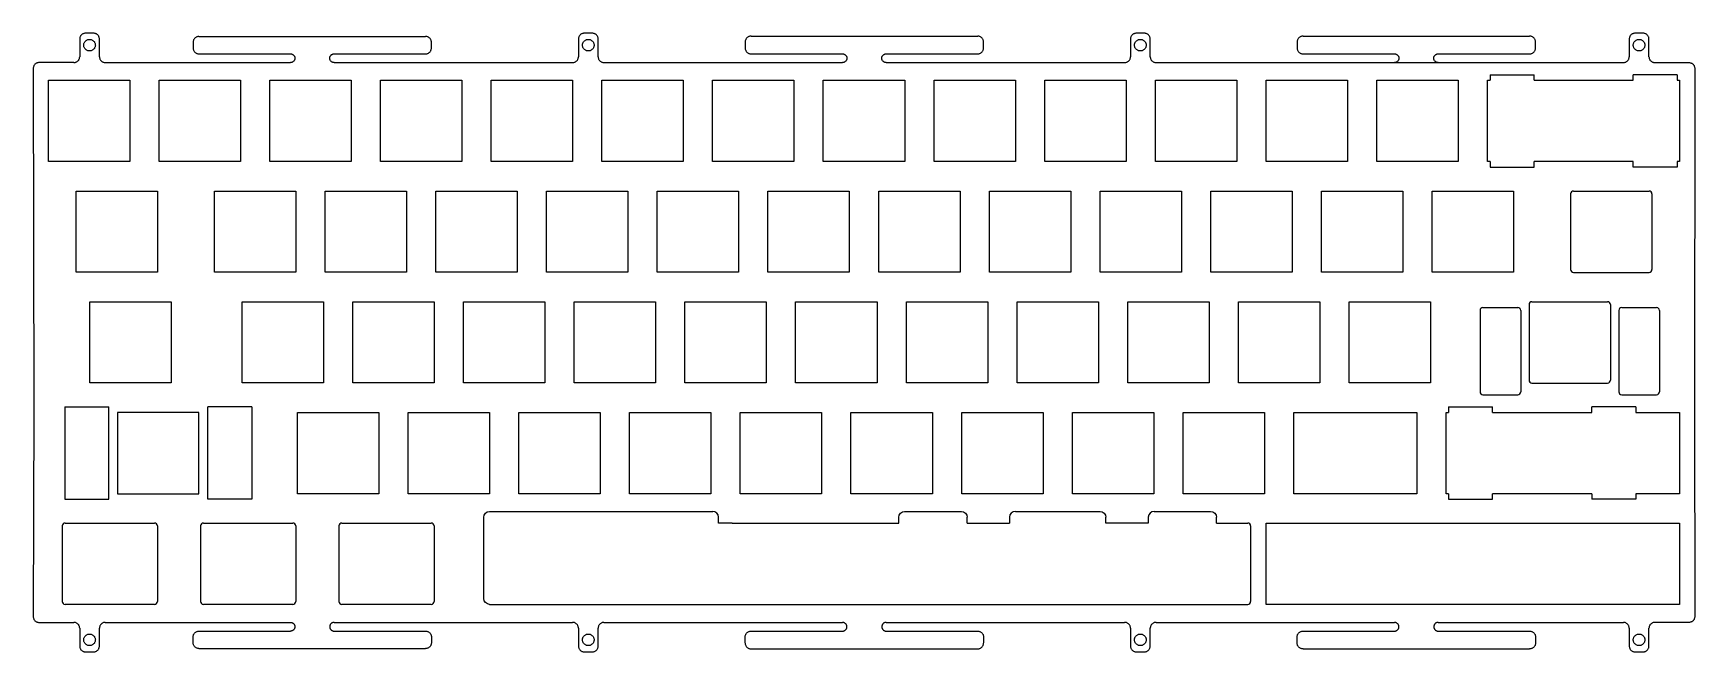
# Model space of a CAD drawing. Header units: millimetres. Extents: x 100 to 801, y 170 to 508.
# Drawn here: x 485.7 to 771.6, y 170.1 to 276.5 of the extents above; entities that cross this region are included whole.
import ezdxf

# ---------------------------------------------------------------- set-up
doc = ezdxf.new("R2010")
doc.units = ezdxf.units.MM
doc.linetypes.add('PHANTOM2', pattern=[31.75, 15.875, -3.175, 3.175, -3.175, 3.175, -3.175])
doc.layers.add('Reference', color=7, linetype='PHANTOM2', lineweight=25)

msp = doc.modelspace()

# ---------------------------------------------------------------- linework, layer by layer
for p, q in [((514.18, 275.97), (553.18, 275.97)), ((609.17, 276.02), (648.17, 276.02)), ((704.15, 276.02), (743.15, 276.02)), ((485.66, 270.47), (485.74, 211.87)), ((498.05, 271.47), (529.93, 271.47)), ((537.43, 271.47), (578.47, 271.47)), ((583.87, 271.47), (624.92, 271.47)), ((632.42, 271.47), (673.46, 271.47)), ((678.86, 271.47), (719.9, 271.47)), ((718.24, 271.47), (759.28, 271.47)), ((771.56, 270.47), (771.49, 211.87)), ((750.2, 248.87), (750.2, 235.87)), ((750.7, 249.37), (763.7, 249.37)), ((764.2, 248.87), (764.2, 235.87)), ((750.7, 235.37), (763.7, 235.37)), ((734.62, 228.82), (734.62, 214.82)), ((735.12, 229.32), (741.12, 229.32)), ((741.62, 228.82), (741.62, 214.82)), ((743.05, 229.82), (743.05, 216.82)), ((743.55, 230.32), (756.55, 230.32)), ((757.05, 229.82), (757.05, 216.82)), ((758.49, 228.82), (758.49, 214.82)), ((758.99, 229.32), (764.99, 229.32)), ((765.49, 228.82), (765.49, 214.82)), ((743.55, 216.32), (756.55, 216.32)), ((485.74, 211.87), (485.66, 176.13)), ((735.12, 214.32), (741.12, 214.32)), ((753.82, 211.27), (753.82, 212.24)), ((758.99, 214.32), (764.99, 214.32)), ((771.49, 211.87), (771.56, 176.13)), ((753.82, 197.28), (753.82, 196.31)), ((490.64, 191.73), (490.64, 178.73)), ((491.14, 192.23), (506.52, 192.23)), ((507.02, 191.73), (507.02, 178.73)), ((514.45, 191.73), (514.45, 178.73)), ((514.95, 192.23), (530.33, 192.23)), ((530.83, 191.73), (530.83, 178.73)), ((538.27, 191.73), (538.27, 178.73)), ((538.77, 192.23), (554.15, 192.23)), ((554.65, 191.73), (554.65, 178.73)), ((506.52, 178.23), (491.14, 178.23)), ((530.33, 178.23), (514.95, 178.23)), ((554.15, 178.23), (538.77, 178.23)), ((498.05, 175.13), (529.93, 175.13)), ((537.43, 175.13), (578.47, 175.13)), ((583.87, 175.13), (624.92, 175.13)), ((632.42, 175.13), (673.46, 175.13)), ((678.86, 175.13), (719.9, 175.13)), ((727.4, 175.13), (759.28, 175.13)), ((514.18, 170.63), (553.18, 170.63)), ((609.17, 170.57), (648.17, 170.57)), ((704.15, 170.57), (743.15, 170.57))]:
    msp.add_line(p, q)
at = {"color": 0}
for p, q in [((736.33, 269.39), (736.33, 268.42)), ((736.33, 269.39), (743.91, 269.39)), ((743.91, 268.42), (743.91, 269.39)), ((760.96, 268.42), (760.96, 269.39)), ((768.54, 269.39), (760.96, 269.39)), ((768.54, 269.39), (768.54, 268.42)), ((507.31, 268.42), (521.31, 268.42)), ((507.31, 254.43), (507.31, 268.42)), ((521.31, 268.42), (521.31, 254.43)), ((526.36, 268.42), (540.36, 268.42)), ((526.36, 254.43), (526.36, 268.42)), ((540.36, 268.42), (540.36, 254.43)), ((545.41, 268.42), (559.41, 268.42)), ((545.41, 254.43), (545.41, 268.42)), ((559.41, 268.42), (559.41, 254.43)), ((564.46, 268.42), (578.46, 268.42)), ((564.46, 254.43), (564.46, 268.42)), ((578.46, 268.42), (578.46, 254.43)), ((583.51, 268.42), (597.51, 268.42)), ((583.51, 254.43), (583.51, 268.42)), ((597.51, 268.42), (597.51, 254.43)), ((602.56, 268.42), (616.56, 268.42)), ((602.56, 254.43), (602.56, 268.42)), ((616.56, 268.42), (616.56, 254.43)), ((621.61, 268.42), (635.61, 268.42)), ((621.61, 254.43), (621.61, 268.42)), ((635.61, 268.42), (635.61, 254.43)), ((640.66, 268.42), (654.66, 268.42)), ((640.66, 254.43), (640.66, 268.42)), ((654.66, 268.42), (654.66, 254.43)), ((659.71, 268.42), (673.71, 268.42)), ((659.71, 254.43), (659.71, 268.42)), ((673.71, 268.42), (673.71, 254.43)), ((678.76, 268.42), (692.76, 268.42)), ((678.76, 254.43), (678.76, 268.42)), ((692.76, 268.42), (692.76, 254.43)), ((697.81, 268.42), (711.81, 268.42)), ((697.81, 254.43), (697.81, 268.42)), ((711.81, 268.42), (711.81, 254.43)), ((716.86, 268.42), (730.86, 268.42)), ((716.86, 254.43), (716.86, 268.42)), ((730.86, 268.42), (730.86, 254.43)), ((735.91, 268.42), (736.33, 268.42)), ((735.91, 254.43), (735.91, 268.42)), ((743.91, 268.42), (760.96, 268.42)), ((768.54, 268.42), (768.96, 268.42)), ((768.96, 268.42), (768.96, 254.43)), ((521.31, 254.43), (507.31, 254.43)), ((540.36, 254.43), (526.36, 254.43)), ((559.41, 254.43), (545.41, 254.43)), ((578.46, 254.43), (564.46, 254.43)), ((597.51, 254.43), (583.51, 254.43)), ((616.56, 254.43), (602.56, 254.43)), ((635.61, 254.43), (621.61, 254.43)), ((654.66, 254.43), (640.66, 254.43)), ((673.71, 254.43), (659.71, 254.43)), ((692.76, 254.43), (678.76, 254.43)), ((711.81, 254.43), (697.81, 254.43)), ((730.86, 254.43), (716.86, 254.43)), ((736.33, 254.43), (735.91, 254.43)), ((736.33, 254.43), (736.33, 253.46)), ((736.33, 253.46), (743.91, 253.46)), ((760.96, 254.43), (743.91, 254.43)), ((743.91, 253.46), (743.91, 254.43)), ((760.96, 253.46), (760.96, 254.43)), ((768.54, 253.46), (760.96, 253.46)), ((768.96, 254.43), (768.54, 254.43)), ((768.54, 254.43), (768.54, 253.46)), ((493.02, 249.37), (507.02, 249.37)), ((493.02, 235.38), (493.02, 249.37)), ((507.02, 249.37), (507.02, 235.38)), ((516.84, 249.37), (530.83, 249.37)), ((516.84, 235.38), (516.84, 249.37)), ((530.83, 249.37), (530.83, 235.38)), ((535.89, 249.37), (549.88, 249.37)), ((535.89, 235.38), (535.89, 249.37)), ((549.88, 249.37), (549.88, 235.38)), ((554.94, 249.37), (568.93, 249.37)), ((554.94, 235.38), (554.94, 249.37)), ((568.93, 249.37), (568.93, 235.38)), ((573.99, 249.37), (587.98, 249.37)), ((573.99, 235.38), (573.99, 249.37)), ((587.98, 249.37), (587.98, 235.38)), ((593.04, 249.37), (607.03, 249.37)), ((593.04, 235.38), (593.04, 249.37)), ((607.03, 249.37), (607.03, 235.38)), ((612.09, 249.37), (626.08, 249.37)), ((612.09, 235.38), (612.09, 249.37)), ((626.08, 249.37), (626.08, 235.38)), ((631.14, 249.37), (645.13, 249.37)), ((631.14, 235.38), (631.14, 249.37)), ((645.13, 249.37), (645.13, 235.38)), ((650.19, 249.37), (664.18, 249.37)), ((650.19, 235.38), (650.19, 249.37)), ((664.18, 249.37), (664.18, 235.38)), ((669.24, 249.37), (683.23, 249.37)), ((669.24, 235.38), (669.24, 249.37)), ((683.23, 249.37), (683.23, 235.38)), ((688.29, 249.37), (702.28, 249.37)), ((688.29, 235.38), (688.29, 249.37)), ((702.28, 249.37), (702.28, 235.38)), ((707.34, 249.37), (721.33, 249.37)), ((707.34, 235.38), (707.34, 249.37)), ((721.33, 249.37), (721.33, 235.38)), ((726.39, 249.37), (740.38, 249.37)), ((726.39, 235.38), (726.39, 249.37)), ((740.38, 249.37), (740.38, 235.38)), ((507.02, 235.38), (493.02, 235.38)), ((530.83, 235.38), (516.84, 235.38)), ((549.88, 235.38), (535.89, 235.38)), ((568.93, 235.38), (554.94, 235.38)), ((587.98, 235.38), (573.99, 235.38)), ((607.03, 235.38), (593.04, 235.38)), ((626.08, 235.38), (612.09, 235.38)), ((645.13, 235.38), (631.14, 235.38)), ((664.18, 235.38), (650.19, 235.38)), ((683.23, 235.38), (669.24, 235.38)), ((702.28, 235.38), (688.29, 235.38)), ((721.33, 235.38), (707.34, 235.38)), ((740.38, 235.38), (726.39, 235.38)), ((495.4, 230.32), (509.4, 230.32)), ((495.4, 216.33), (495.4, 230.32)), ((509.4, 230.32), (509.4, 216.33)), ((521.6, 230.32), (535.6, 230.32)), ((521.6, 216.33), (521.6, 230.32)), ((535.6, 230.32), (535.6, 216.33)), ((540.65, 230.32), (554.65, 230.32)), ((540.65, 216.33), (540.65, 230.32)), ((554.65, 230.32), (554.65, 216.33)), ((559.7, 230.32), (573.7, 230.32)), ((559.7, 216.33), (559.7, 230.32)), ((573.7, 230.32), (573.7, 216.33)), ((578.75, 230.32), (592.75, 230.32)), ((578.75, 216.33), (578.75, 230.32)), ((592.75, 230.32), (592.75, 216.33)), ((597.8, 230.32), (611.8, 230.32)), ((597.8, 216.33), (597.8, 230.32)), ((611.8, 230.32), (611.8, 216.33)), ((616.85, 230.32), (630.85, 230.32)), ((616.85, 216.33), (616.85, 230.32)), ((630.85, 230.32), (630.85, 216.33)), ((635.9, 230.32), (649.9, 230.32)), ((635.9, 216.33), (635.9, 230.32)), ((649.9, 230.32), (649.9, 216.33)), ((654.95, 230.32), (668.95, 230.32)), ((654.95, 216.33), (654.95, 230.32)), ((668.95, 230.32), (668.95, 216.33)), ((674, 230.32), (688, 230.32)), ((674, 216.33), (674, 230.32)), ((688, 230.32), (688, 216.33)), ((693.05, 230.32), (707.05, 230.32)), ((693.05, 216.33), (693.05, 230.32)), ((707.05, 230.32), (707.05, 216.33)), ((712.1, 230.32), (726.1, 230.32)), ((712.1, 216.33), (712.1, 230.32)), ((726.1, 230.32), (726.1, 216.33)), ((509.4, 216.33), (495.4, 216.33)), ((535.6, 216.33), (521.6, 216.33)), ((554.65, 216.33), (540.65, 216.33)), ((573.7, 216.33), (559.7, 216.33)), ((592.75, 216.33), (578.75, 216.33)), ((611.8, 216.33), (597.8, 216.33)), ((630.85, 216.33), (616.85, 216.33)), ((649.9, 216.33), (635.9, 216.33)), ((668.95, 216.33), (654.95, 216.33)), ((688, 216.33), (674, 216.33)), ((707.05, 216.33), (693.05, 216.33)), ((726.1, 216.33), (712.1, 216.33)), ((491.07, 212.24), (491.07, 196.31)), ((491.07, 212.24), (498.64, 212.24)), ((498.64, 196.31), (498.64, 212.24)), ((515.69, 196.31), (515.69, 212.24)), ((523.27, 212.24), (515.69, 212.24)), ((523.27, 212.24), (523.27, 196.31)), ((729.19, 212.24), (729.19, 211.27)), ((729.19, 212.24), (736.76, 212.24)), ((736.76, 211.27), (736.76, 212.24)), ((761.39, 212.24), (753.82, 212.24)), ((761.39, 212.24), (761.39, 211.27)), ((500.17, 211.27), (500.17, 197.28)), ((514.17, 211.27), (500.17, 211.27)), ((514.17, 197.28), (514.17, 211.27)), ((531.12, 211.27), (545.12, 211.27)), ((531.12, 197.28), (531.12, 211.27)), ((545.12, 211.27), (545.12, 197.28)), ((550.17, 211.27), (564.17, 211.27)), ((550.17, 197.28), (550.17, 211.27)), ((564.17, 211.27), (564.17, 197.28)), ((569.22, 211.27), (583.22, 211.27)), ((569.22, 197.28), (569.22, 211.27)), ((583.22, 211.27), (583.22, 197.28)), ((588.27, 211.27), (602.27, 211.27)), ((588.27, 197.28), (588.27, 211.27)), ((602.27, 211.27), (602.27, 197.28)), ((607.32, 211.27), (621.32, 211.27)), ((607.32, 197.28), (607.32, 211.27)), ((621.32, 211.27), (621.32, 197.28)), ((626.37, 211.27), (640.37, 211.27)), ((626.37, 197.28), (626.37, 211.27)), ((640.37, 211.27), (640.37, 197.28)), ((645.42, 211.27), (659.42, 211.27)), ((645.42, 197.28), (645.42, 211.27)), ((659.42, 211.27), (659.42, 197.28)), ((664.47, 211.27), (678.47, 211.27)), ((664.47, 197.28), (664.47, 211.27)), ((678.47, 211.27), (678.47, 197.28)), ((683.52, 211.27), (697.52, 211.27)), ((683.52, 197.28), (683.52, 211.27)), ((697.52, 211.27), (697.52, 197.28)), ((702.57, 211.27), (723.72, 211.27)), ((702.57, 197.28), (702.57, 211.27)), ((723.72, 211.27), (723.72, 197.28)), ((728.76, 211.27), (729.19, 211.27)), ((728.76, 197.28), (728.76, 211.27)), ((736.76, 211.27), (753.82, 211.27)), ((761.39, 211.27), (768.96, 211.27)), ((768.96, 211.27), (768.96, 197.28)), ((500.17, 197.28), (514.17, 197.28)), ((545.12, 197.28), (531.12, 197.28)), ((564.17, 197.28), (550.17, 197.28)), ((583.22, 197.28), (569.22, 197.28)), ((602.27, 197.28), (588.27, 197.28)), ((621.32, 197.28), (607.32, 197.28)), ((640.37, 197.28), (626.37, 197.28)), ((659.42, 197.28), (645.42, 197.28)), ((678.47, 197.28), (664.47, 197.28)), ((697.52, 197.28), (683.52, 197.28)), ((723.72, 197.28), (702.57, 197.28)), ((729.19, 197.28), (728.76, 197.28)), ((729.19, 197.28), (729.19, 196.31)), ((753.82, 197.28), (736.76, 197.28)), ((736.76, 196.31), (736.76, 197.28)), ((768.96, 197.28), (761.39, 197.28)), ((761.39, 197.28), (761.39, 196.31)), ((491.07, 196.31), (498.64, 196.31)), ((523.27, 196.31), (515.69, 196.31)), ((729.19, 196.31), (736.76, 196.31)), ((761.39, 196.31), (753.82, 196.31)), ((697.81, 192.22), (768.96, 192.22)), ((697.81, 178.23), (697.81, 192.22)), ((768.96, 192.22), (768.96, 178.23)), ((768.96, 178.23), (697.81, 178.23))]:
    msp.add_line(p, q, dxfattribs=at)
at = {"color": 7, "linetype": 'Continuous', "lineweight": 25}
for p, q in [((563.17, 179.23), (563.17, 193.23)), ((564.17, 194.23), (602.57, 194.23)), ((603.57, 192.23), (603.57, 193.23)), ((605.94, 192.23), (603.57, 192.23)), ((605.94, 192.23), (610.71, 192.23)), ((610.71, 192.23), (634.6, 192.23)), ((634.6, 192.23), (634.6, 193.23)), ((635.6, 194.23), (645.37, 194.23)), ((646.37, 192.23), (646.37, 193.23)), ((653.65, 193.23), (653.65, 192.23)), ((654.65, 194.23), (669.24, 194.23)), ((670.24, 192.23), (670.24, 193.23)), ((677.53, 192.23), (670.24, 192.23)), ((677.53, 193.23), (677.53, 192.23)), ((678.53, 194.23), (688.26, 194.23)), ((689.26, 192.23), (689.26, 193.23)), ((689.26, 192.23), (694.64, 192.23)), ((695.14, 191.73), (695.14, 178.73)), ((564.17, 178.23), (605.94, 178.23)), ((605.94, 178.23), (618.94, 178.23)), ((635.6, 178.23), (669.24, 178.23)), ((669.24, 178.23), (684.51, 178.23)), ((684.51, 178.23), (688.26, 178.23)), ((688.26, 178.23), (694.14, 178.23)), ((694.14, 178.23), (694.64, 178.23))]:
    msp.add_line(p, q, dxfattribs=at)
at = {"color": 7, "linetype": 'Continuous', "lineweight": 25, "flags": 128}
for points in [[(646.37, 192.23), (650.45, 192.23), (653.65, 192.23)], [(618.94, 178.23), (628.27, 178.23), (635.6, 178.23)]]:
    msp.add_lwpolyline(points, dxfattribs=at)
for centre, start, end in [((750.7, 248.87), 90, 180), ((763.7, 248.87), 0, 90), ((750.7, 235.87), 180, 270), ((763.7, 235.87), 270, 0), ((735.12, 228.82), 90, 180), ((741.12, 228.82), 0, 90), ((743.55, 229.82), 90, 180), ((756.55, 229.82), 0, 90), ((758.99, 228.82), 90, 180), ((764.99, 228.82), 0, 90), ((735.12, 214.82), 180, 270), ((741.12, 214.82), 270, 0), ((743.55, 216.82), 180, 270), ((756.55, 216.82), 270, 0), ((758.99, 214.82), 180, 270), ((764.99, 214.82), 270, 0), ((491.14, 191.73), 90, 180), ((506.52, 191.73), 0, 90), ((514.95, 191.73), 90, 180), ((530.33, 191.73), 0, 90), ((538.77, 191.73), 90, 180), ((554.15, 191.73), 0, 90), ((491.14, 178.73), 180, 270), ((506.52, 178.73), 270, 0), ((514.95, 178.73), 180, 270), ((530.33, 178.73), 270, 0), ((538.77, 178.73), 180, 270), ((554.15, 178.73), 270, 0)]:
    msp.add_arc(centre, 0.5, start, end)
at = {"color": 7, "linetype": 'Continuous', "lineweight": 25}
for centre, radius, start, end in [((602.57, 193.23), 1, 0, 90), ((654.65, 193.23), 1, 90, 180), ((678.53, 193.23), 1, 90, 180), ((694.64, 191.73), 0.5, 0, 90), ((694.64, 178.73), 0.5, 270, 0)]:
    msp.add_arc(centre, radius, start, end, dxfattribs=at)
for points in [[(563.17, 193.23), (563.17, 193.76), (563.64, 194.23), (564.17, 194.23)], [(634.6, 193.23), (634.6, 193.76), (635.07, 194.23), (635.6, 194.23)], [(645.37, 194.23), (645.87, 194.23), (646.37, 193.73), (646.37, 193.23)], [(669.24, 194.23), (669.75, 194.23), (670.24, 193.73), (670.24, 193.23)], [(688.26, 194.23), (688.79, 194.23), (689.26, 193.76), (689.26, 193.23)], [(564.17, 178.23), (563.66, 178.23), (563.17, 178.72), (563.17, 179.23)]]:
    msp.add_open_spline(points, degree=3, dxfattribs=at)
at = {"layer": 'Reference'}
for p, q in [((493.65, 275.52), (493.65, 272.47)), ((496.05, 276.52), (494.65, 276.52)), ((497.05, 272.47), (497.05, 275.52)), ((513.18, 274.97), (513.18, 273.97)), ((554.18, 273.97), (554.18, 274.97)), ((579.47, 275.52), (579.47, 272.47)), ((581.87, 276.52), (580.47, 276.52)), ((582.87, 272.47), (582.87, 275.52)), ((608.17, 275.02), (608.17, 273.97)), ((649.17, 273.97), (649.17, 275.02)), ((674.46, 275.52), (674.46, 272.47)), ((676.86, 276.52), (675.46, 276.52)), ((677.86, 272.47), (677.86, 275.52)), ((703.15, 275.02), (703.15, 273.97)), ((744.15, 273.97), (744.15, 275.02)), ((760.28, 275.52), (760.28, 272.47)), ((762.68, 276.52), (761.28, 276.52)), ((763.68, 272.47), (763.68, 275.52)), ((514.18, 272.97), (529.93, 272.97)), ((537.43, 272.97), (553.18, 272.97)), ((609.17, 272.97), (624.92, 272.97)), ((632.42, 272.97), (648.17, 272.97)), ((704.15, 272.97), (719.9, 272.97)), ((727.4, 272.97), (743.15, 272.97)), ((492.65, 271.47), (486.66, 271.47)), ((764.68, 271.47), (770.56, 271.47)), ((488.26, 268.42), (502.26, 268.43)), ((488.26, 254.43), (488.26, 268.42)), ((502.26, 268.43), (502.26, 254.43)), ((502.26, 254.43), (488.26, 254.43)), ((486.66, 175.13), (492.65, 175.13)), ((770.56, 175.13), (764.68, 175.13)), ((493.65, 174.13), (493.65, 171.07)), ((497.05, 171.07), (497.05, 174.13)), ((513.18, 171.63), (513.18, 172.63)), ((514.18, 173.63), (529.93, 173.63)), ((537.43, 173.63), (553.18, 173.63)), ((554.18, 172.63), (554.18, 171.63)), ((579.47, 174.13), (579.47, 171.07)), ((582.87, 171.07), (582.87, 174.13)), ((608.17, 171.63), (608.17, 172.63)), ((609.17, 173.63), (624.92, 173.63)), ((632.42, 173.63), (648.17, 173.63)), ((649.17, 172.63), (649.17, 171.63)), ((674.46, 174.13), (674.46, 171.07)), ((677.86, 171.07), (677.86, 174.13)), ((703.15, 171.57), (703.15, 172.63)), ((704.15, 173.63), (719.9, 173.63)), ((727.4, 173.63), (743.15, 173.63)), ((744.15, 172.63), (744.15, 171.63)), ((760.28, 174.13), (760.28, 171.07)), ((763.68, 171.07), (763.68, 174.13)), ((494.65, 170.07), (496.05, 170.07)), ((580.47, 170.07), (581.87, 170.07)), ((675.46, 170.07), (676.86, 170.07)), ((761.28, 170.07), (762.68, 170.07))]:
    msp.add_line(p, q, dxfattribs=at)
for centre in [(495.35, 274.47), (581.17, 274.47), (676.16, 274.47), (761.98, 274.47), (495.35, 172.13), (581.17, 172.13), (676.16, 172.13), (761.98, 172.13)]:
    msp.add_circle(centre, 1, dxfattribs=at)
for centre, radius, start, end in [((494.65, 275.52), 1, 90, 180), ((496.05, 275.52), 1, 0, 90), ((514.18, 274.97), 1, 90, 180), ((553.18, 274.97), 1, 0, 90), ((580.47, 275.52), 1, 90, 180), ((581.87, 275.52), 1, 0, 90), ((609.17, 275.02), 1, 90, 180), ((648.17, 275.02), 1, 0, 90), ((675.46, 275.52), 1, 90, 180), ((676.86, 275.52), 1, 0, 90), ((704.15, 275.02), 1, 90, 180), ((743.15, 275.02), 1, 0, 90), ((761.28, 275.52), 1, 90, 180), ((762.68, 275.52), 1, 0, 90), ((492.65, 272.47), 1, 270, 0), ((498.05, 272.47), 1, 180, 269.9999), ((514.18, 273.97), 1, 180, 270), ((553.18, 273.97), 1, 270, 0), ((578.47, 272.47), 1, 270, 0), ((583.87, 272.47), 1, 180, 270), ((609.17, 273.97), 1, 180, 270), ((648.17, 273.97), 1, 270, 0), ((673.46, 272.47), 1, 270, 0), ((678.86, 272.47), 1, 180, 270), ((704.15, 273.97), 1, 180, 270), ((743.15, 273.97), 1, 270, 0), ((759.28, 272.47), 1, 270, 0), ((764.68, 272.47), 1, 180, 269.9999), ((486.66, 270.47), 1, 90, 180), ((486.66, 176.13), 1, 180, 270), ((492.65, 174.13), 1, 0, 90), ((498.05, 174.13), 1, 90, 180), ((537.43, 174.38), 0.75, 89.9996, 270), ((578.47, 174.13), 1, 0, 90), ((583.87, 174.13), 1, 90, 180), ((624.92, 174.38), 0.75, 269.9997, 89.9997), ((632.42, 174.38), 0.75, 89.9996, 270), ((673.46, 174.13), 1, 0, 90), ((678.86, 174.13), 1, 90, 180), ((719.9, 174.38), 0.75, 269.9997, 89.9997), ((727.4, 174.38), 0.75, 89.9996, 270), ((759.28, 174.13), 1, 0, 90), ((764.68, 174.13), 1, 90, 180), ((609.17, 171.57), 1, 180, 270), ((648.17, 171.57), 1, 270, 0), ((494.65, 171.07), 1, 180, 270), ((496.05, 171.07), 1, 270, 0), ((580.47, 171.07), 1, 180, 270), ((581.87, 171.07), 1, 270, 0), ((675.46, 171.07), 1, 180, 270), ((676.86, 171.07), 1, 270, 0), ((761.28, 171.07), 1, 180, 270), ((762.68, 171.07), 1, 270, 0)]:
    msp.add_arc(centre, radius, start, end, dxfattribs=at)
at = {"layer": 'Reference', "extrusion": (0, 0, -1)}
for centre, radius, start, end in [((-529.93, 272.22), 0.75, 90.0002, 270.0002), ((-537.43, 272.22), 0.75, 270.0005, 90), ((-624.92, 272.22), 0.75, 90.0002, 270.0002), ((-632.42, 272.22), 0.75, 270.0005, 90), ((-719.9, 272.22), 0.75, 90.0002, 270.0002), ((-727.4, 272.22), 0.75, 270.0005, 90), ((-770.56, 270.47), 1, 90, 180), ((-529.93, 174.38), 0.75, 90, 270.0005), ((-770.56, 176.13), 1, 180, 270), ((-514.18, 172.63), 1, 0, 90), ((-514.18, 171.63), 1, 270, 0), ((-553.18, 172.63), 1, 90, 180), ((-553.18, 171.63), 1, 180, 270), ((-609.17, 172.63), 1, 0, 90), ((-648.17, 172.63), 1, 90, 180), ((-704.15, 172.63), 1, 0, 90), ((-704.15, 171.57), 1, 270, 0), ((-743.15, 172.63), 1, 90, 180), ((-743.15, 171.57), 1, 180, 270)]:
    msp.add_arc(centre, radius, start, end, dxfattribs=at)

doc.saveas('drawing.dxf')
